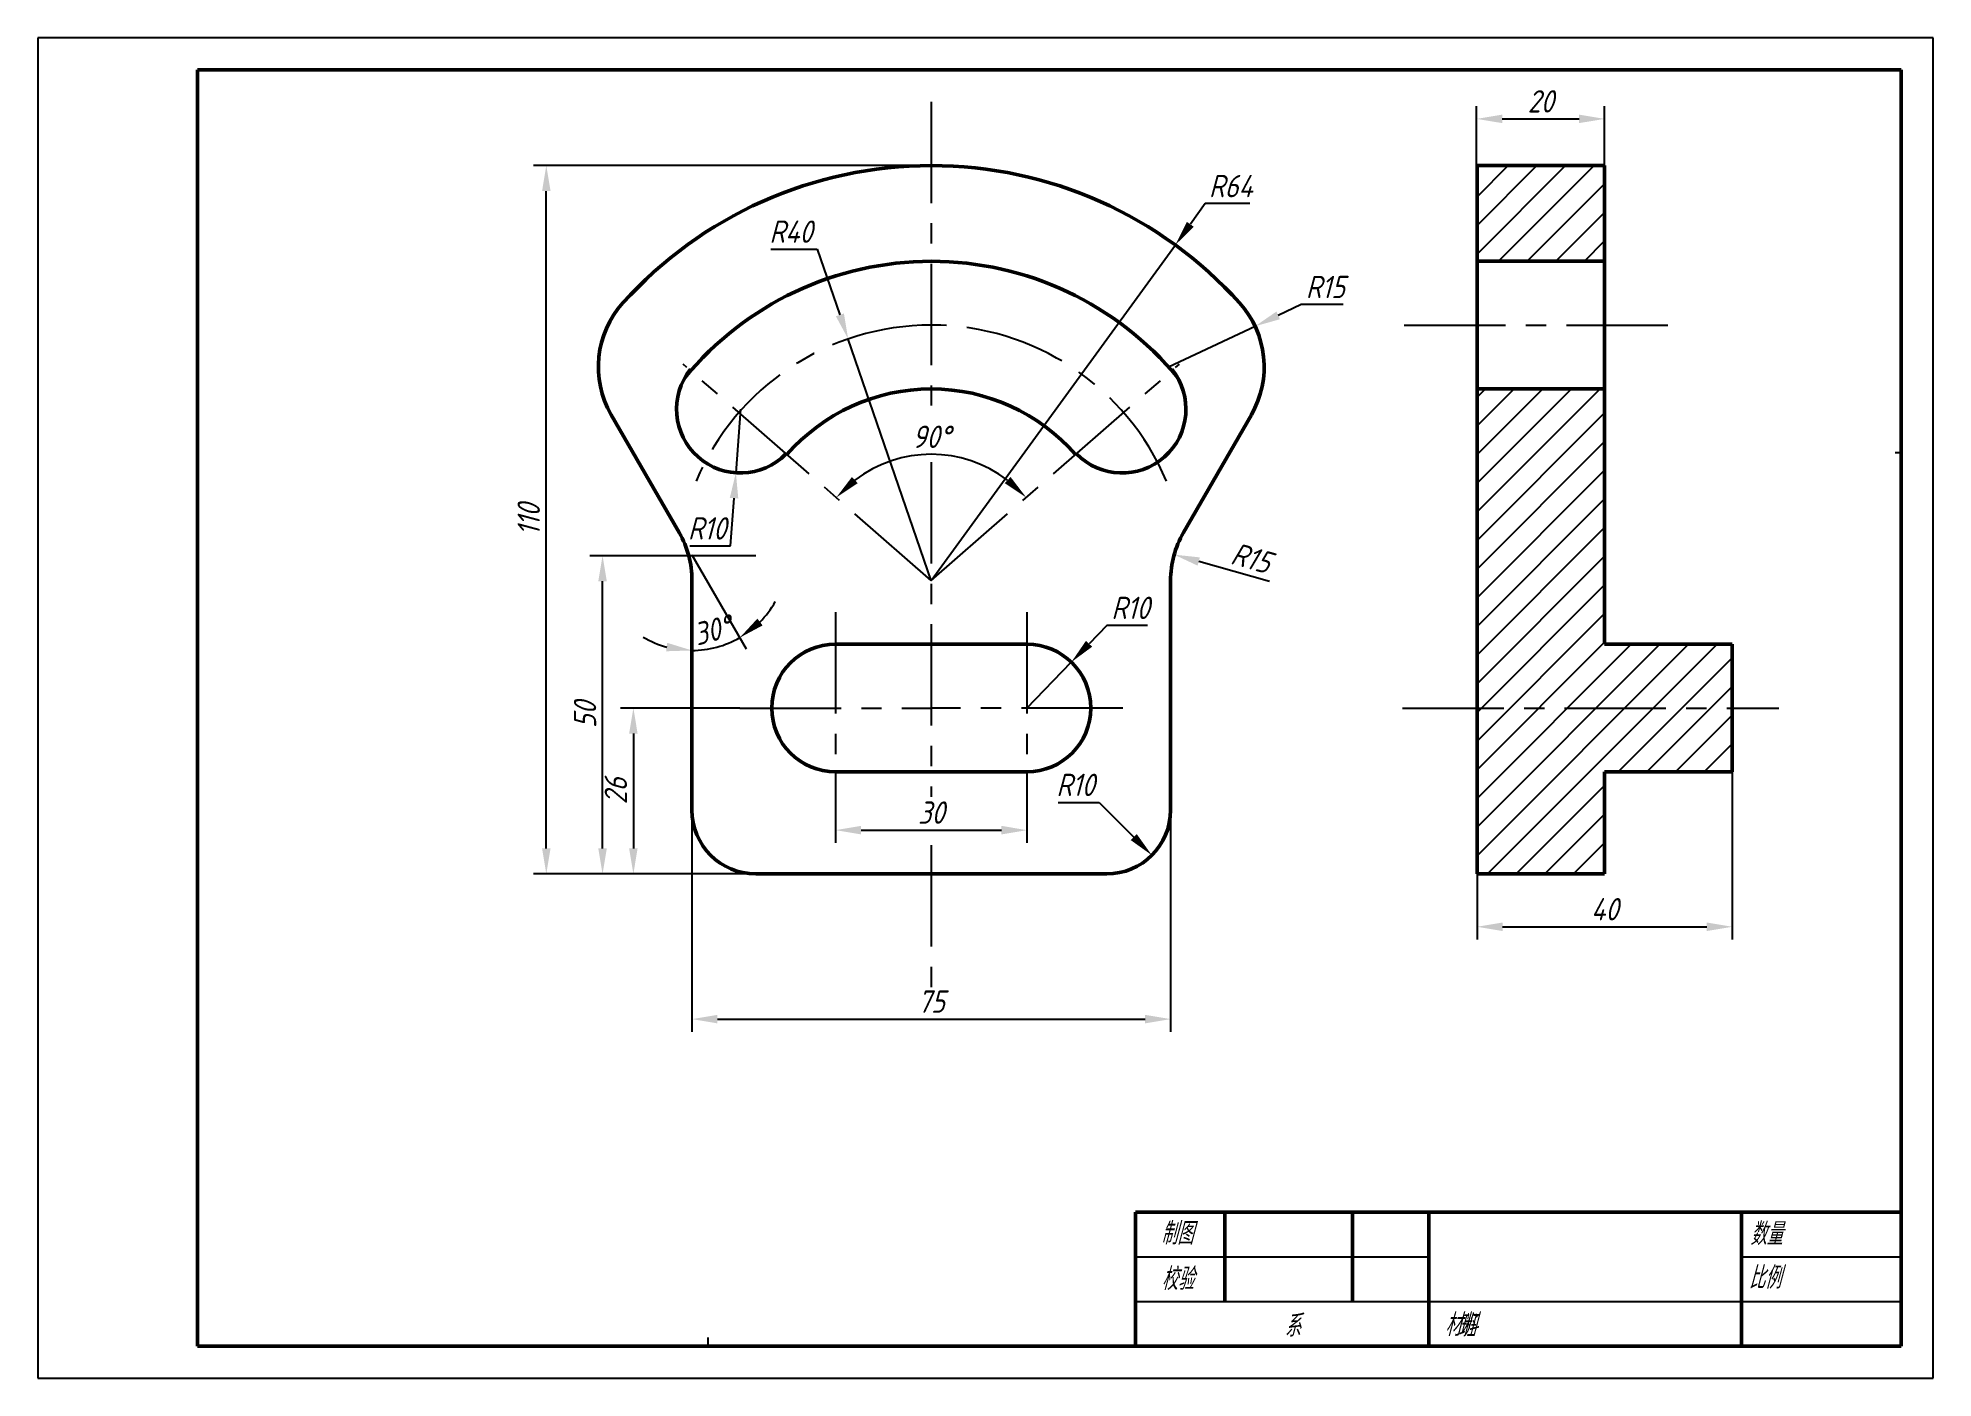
# Model space of a CAD drawing. Header units: millimetres. Extents: x 0 to 297, y 0 to 210.
import ezdxf
from ezdxf.enums import TextEntityAlignment as Align

# ---------------------------------------------------------------- set-up
doc = ezdxf.new("R2010")
doc.units = ezdxf.units.MM
doc.header["$LTSCALE"] = 0.5
doc.linetypes.add('CENTER', pattern=[50.8, 31.75, -6.35, 6.35, -6.35])
for name, color, linetype, lineweight in [('AM_5', 92, 'Continuous', 25), ('剖面线', 250, 'Continuous', 25), ('尺寸标注', 7, 'Continuous', 25), ('文字标注', 7, 'Continuous', 25), ('点画线', 250, 'CENTER', 25), ('粗实线', 7, 'Continuous', 50), ('细实线', 250, 'Continuous', 25)]:
    doc.layers.add(name, color=color, linetype=linetype, lineweight=lineweight)
doc.styles.add('国标汉字3.5', font='gbeitc.shx', dxfattribs={"height": 3.5, "bigfont": 'gbcbig.shx'})
doc.dimstyles.new('国标尺寸', dxfattribs={"dimtxt": 3.5, "dimasz": 4, "dimexe": 2, "dimexo": 0, "dimgap": 1, "dimtad": 1, "dimtoh": 1, "dimdec": 0, "dimdsep": 46, "dimtxsty": '国标汉字3.5', "dimcen": 3.5, "dimaunit": 1, "dimadec": 0, "dimazin": 1, "dimtfac": 1, "dimtdec": 0, "dimtmove": 0, "dimatfit": 3, "dimfxl": 0, "dimarcsym": 0})
doc.dimstyles.new('国标尺寸$0', dxfattribs={"dimtxt": 3.5, "dimasz": 4, "dimexe": 2, "dimexo": 0, "dimgap": 1, "dimtad": 1, "dimtoh": 1, "dimdec": 0, "dimdsep": 46, "dimtxsty": '国标汉字3.5', "dimcen": 3.5, "dimaunit": 1, "dimadec": 0, "dimazin": 1, "dimtfac": 1, "dimtdec": 0, "dimtmove": 0, "dimatfit": 3, "dimfxl": 0, "dimarcsym": 0})

# ---------------------------------------------------------------- blocks, each defined once
blk = doc.blocks.new('*D3')
at = {"layer": 'AM_5', "color": 0, "lineweight": -2, "transparency": 16777216}
for p, q in [((125, 95), (125, 83.86)), ((155, 95), (155, 83.86)), ((129, 85.86), (151, 85.86))]:
    blk.add_line(p, q, dxfattribs=at)
at = {"layer": 'AM_5', "color": 0, "transparency": 16777216}
for points in [[(129, 86.53), (129, 85.19), (125, 85.86)], [(151, 86.53), (151, 85.19), (155, 85.86)]]:
    blk.add_solid(points, dxfattribs=at)
at = {"layer": 'Defpoints', "color": 0, "transparency": 16777216}
for p in [(125, 95), (155, 95), (155, 85.86)]:
    blk.add_point(p, dxfattribs=at)
at = {"layer": 'AM_5', "color": 0, "transparency": 16777216, "insert": (140, 88.61), "char_height": 3.5, "attachment_point": 5, "style": '国标汉字3.5'}
blk.add_mtext('30', dxfattribs=at)
blk = doc.blocks.new('*D4')
at = {"layer": 'AM_5', "color": 0, "lineweight": -2, "transparency": 16777216}
for p, q in [((102.5, 89), (102.5, 54.25)), ((177.5, 89), (177.5, 54.25)), ((106.5, 56.25), (173.5, 56.25))]:
    blk.add_line(p, q, dxfattribs=at)
at = {"layer": 'AM_5', "color": 0, "transparency": 16777216}
for points in [[(106.5, 56.92), (106.5, 55.58), (102.5, 56.25)], [(173.5, 56.92), (173.5, 55.58), (177.5, 56.25)]]:
    blk.add_solid(points, dxfattribs=at)
at = {"layer": 'Defpoints', "color": 0, "transparency": 16777216}
for p in [(102.5, 89), (177.5, 89), (177.5, 56.25)]:
    blk.add_point(p, dxfattribs=at)
at = {"layer": 'AM_5', "color": 0, "transparency": 16777216, "insert": (140, 59), "char_height": 3.5, "attachment_point": 5, "style": '国标汉字3.5'}
blk.add_mtext('75', dxfattribs=at)
blk = doc.blocks.new('*D5')
at = {"layer": 'AM_5', "color": 0, "lineweight": -2, "transparency": 16777216}
for p, q in [((110, 105), (91.32, 105)), ((93.32, 101), (93.32, 83)), ((110, 79), (91.32, 79))]:
    blk.add_line(p, q, dxfattribs=at)
at = {"layer": 'AM_5', "color": 0, "transparency": 16777216}
for points in [[(92.65, 101), (93.98, 101), (93.32, 105)], [(92.65, 83), (93.98, 83), (93.32, 79)]]:
    blk.add_solid(points, dxfattribs=at)
at = {"layer": 'Defpoints', "color": 0, "transparency": 16777216}
for p in [(110, 105), (93.32, 79), (110, 79)]:
    blk.add_point(p, dxfattribs=at)
at = {"layer": 'AM_5', "color": 0, "transparency": 16777216, "insert": (90.57, 92), "char_height": 3.5, "attachment_point": 5, "rotation": 90, "style": '国标汉字3.5'}
blk.add_mtext('26', dxfattribs=at)
blk = doc.blocks.new('*D6')
at = {"layer": 'AM_5', "color": 0, "lineweight": -2, "transparency": 16777216}
for p, q in [((112.5, 128.86), (86.49, 128.86)), ((88.49, 83), (88.49, 124.86)), ((112.5, 79), (86.49, 79))]:
    blk.add_line(p, q, dxfattribs=at)
at = {"layer": 'AM_5', "color": 0, "transparency": 16777216}
for points in [[(87.82, 124.86), (89.16, 124.86), (88.49, 128.86)], [(87.82, 83), (89.16, 83), (88.49, 79)]]:
    blk.add_solid(points, dxfattribs=at)
at = {"layer": 'Defpoints', "color": 0, "transparency": 16777216}
for p in [(88.49, 128.86), (112.5, 128.86), (112.5, 79)]:
    blk.add_point(p, dxfattribs=at)
at = {"layer": 'AM_5', "color": 0, "transparency": 16777216, "insert": (85.74, 103.93), "char_height": 3.5, "attachment_point": 5, "rotation": 90, "style": '国标汉字3.5'}
blk.add_mtext('50', dxfattribs=at)
blk = doc.blocks.new('*D7')
at = {"layer": 'AM_5', "color": 0, "lineweight": -2, "transparency": 16777216}
for p, q in [((140, 190), (77.67, 190)), ((79.67, 83), (79.67, 186)), ((140, 79), (77.67, 79))]:
    blk.add_line(p, q, dxfattribs=at)
at = {"layer": 'AM_5', "color": 0, "transparency": 16777216}
for points in [[(79.01, 186), (80.34, 186), (79.67, 190)], [(79.01, 83), (80.34, 83), (79.67, 79)]]:
    blk.add_solid(points, dxfattribs=at)
at = {"layer": 'Defpoints', "color": 0, "transparency": 16777216}
for p in [(79.67, 190), (140, 190), (140, 79)]:
    blk.add_point(p, dxfattribs=at)
at = {"layer": 'AM_5', "color": 0, "transparency": 16777216, "insert": (76.92, 134.5), "char_height": 3.5, "attachment_point": 5, "rotation": 90, "style": '国标汉字3.5'}
blk.add_mtext('110', dxfattribs=at)
blk = doc.blocks.new('*D8')
at = {"layer": 'Defpoints', "color": 0, "transparency": 16777216}
for p in [(178.25, 177.56), (140, 125)]:
    blk.add_point(p, dxfattribs=at)
at = {"layer": '尺寸标注', "color": 0, "lineweight": -2, "transparency": 16777216}
for p, q in [((182.95, 184.03), (180.6, 180.79)), ((189.93, 184.03), (182.95, 184.03)), ((140, 125), (178.25, 177.56))]:
    blk.add_line(p, q, dxfattribs=at)
at = {"layer": '尺寸标注', "color": 0, "transparency": 16777216}
blk.add_solid([(180.06, 181.18), (181.14, 180.4), (178.25, 177.56)], dxfattribs=at)
at = {"layer": '尺寸标注', "color": 0, "transparency": 16777216, "insert": (186.94, 186.78), "char_height": 3.5, "attachment_point": 5, "style": '国标汉字3.5'}
blk.add_mtext('R64', dxfattribs=at)
blk = doc.blocks.new('*D9')
at = {"layer": 'Defpoints', "color": 0, "transparency": 16777216}
for p in [(126.98, 162.82), (140, 125)]:
    blk.add_point(p, dxfattribs=at)
at = {"layer": '尺寸标注', "color": 0, "lineweight": -2, "transparency": 16777216}
for p, q in [((114.87, 176.89), (122.14, 176.89)), ((122.14, 176.89), (125.68, 166.6)), ((140, 125), (126.98, 162.82))]:
    blk.add_line(p, q, dxfattribs=at)
at = {"layer": '尺寸标注', "color": 0, "transparency": 16777216}
blk.add_solid([(126.31, 166.82), (125.05, 166.39), (126.98, 162.82)], dxfattribs=at)
at = {"layer": '尺寸标注', "color": 0, "transparency": 16777216, "insert": (118, 179.64), "char_height": 3.5, "attachment_point": 5, "style": '国标汉字3.5'}
blk.add_mtext('R40', dxfattribs=at)
blk = doc.blocks.new('*D10')
at = {"layer": 'Defpoints', "color": 0, "transparency": 16777216}
for p in [(110.09, 151.83), (109.38, 141.86)]:
    blk.add_point(p, dxfattribs=at)
at = {"layer": '尺寸标注', "color": 0, "lineweight": -2, "transparency": 16777216}
for p, q in [((110.09, 151.83), (109.38, 141.86)), ((108.56, 130.39), (109.09, 137.87)), ((102.16, 130.39), (108.56, 130.39))]:
    blk.add_line(p, q, dxfattribs=at)
at = {"layer": '尺寸标注', "color": 0, "transparency": 16777216}
blk.add_solid([(108.43, 137.92), (109.76, 137.82), (109.38, 141.86)], dxfattribs=at)
at = {"layer": '尺寸标注', "color": 0, "transparency": 16777216, "insert": (104.86, 133.14), "char_height": 3.5, "attachment_point": 5, "style": '国标汉字3.5'}
blk.add_mtext('R10', dxfattribs=at)
blk = doc.blocks.new('*D11')
at = {"layer": 'Defpoints', "color": 0, "transparency": 16777216}
for p in [(190.75, 164.82), (177.17, 158.44)]:
    blk.add_point(p, dxfattribs=at)
at = {"layer": '尺寸标注', "color": 0, "lineweight": -2, "transparency": 16777216}
for p, q in [((197.99, 168.22), (194.37, 166.52)), ((204.53, 168.22), (197.99, 168.22)), ((177.17, 158.44), (190.75, 164.82))]:
    blk.add_line(p, q, dxfattribs=at)
at = {"layer": '尺寸标注', "color": 0, "transparency": 16777216}
blk.add_solid([(194.09, 167.12), (194.65, 165.92), (190.75, 164.82)], dxfattribs=at)
at = {"layer": '尺寸标注', "color": 0, "transparency": 16777216, "insert": (201.76, 170.97), "char_height": 3.5, "attachment_point": 5, "style": '国标汉字3.5'}
blk.add_mtext('R15', dxfattribs=at)
blk = doc.blocks.new('*D12')
at = {"layer": 'Defpoints', "color": 0, "transparency": 16777216}
for p in [(178.06, 129.03), (192.5, 124.98)]:
    blk.add_point(p, dxfattribs=at)
at = {"layer": '尺寸标注', "color": 0, "lineweight": -2, "transparency": 16777216}
blk.add_line((193.02, 124.83), (181.91, 127.95), dxfattribs=at)
at = {"layer": '尺寸标注', "color": 0, "transparency": 16777216}
blk.add_solid([(182.09, 128.6), (181.73, 127.31), (178.06, 129.03)], dxfattribs=at)
at = {"layer": '尺寸标注', "color": 0, "transparency": 16777216, "insert": (190.13, 128.5), "char_height": 3.5, "attachment_point": 5, "rotation": 344.3202, "style": '国标汉字3.5'}
blk.add_mtext('R15', dxfattribs=at)
blk = doc.blocks.new('*D13')
at = {"layer": 'Defpoints', "color": 0, "transparency": 16777216}
for p in [(167.5, 89), (174.57, 81.93)]:
    blk.add_point(p, dxfattribs=at)
at = {"layer": '尺寸标注', "color": 0, "lineweight": -2, "transparency": 16777216}
for p, q in [((159.9, 90.2), (166.3, 90.2)), ((166.3, 90.2), (171.74, 84.76))]:
    blk.add_line(p, q, dxfattribs=at)
at = {"layer": '尺寸标注', "color": 0, "transparency": 16777216}
blk.add_solid([(172.21, 85.23), (171.27, 84.29), (174.57, 81.93)], dxfattribs=at)
at = {"layer": '尺寸标注', "color": 0, "transparency": 16777216, "insert": (162.6, 92.95), "char_height": 3.5, "attachment_point": 5, "style": '国标汉字3.5'}
blk.add_mtext('R10', dxfattribs=at)
blk = doc.blocks.new('*D14')
at = {"layer": 'Defpoints', "color": 0, "transparency": 16777216}
for p in [(161.95, 112.19), (155, 105)]:
    blk.add_point(p, dxfattribs=at)
at = {"layer": '尺寸标注', "color": 0, "lineweight": -2, "transparency": 16777216}
for p, q in [((167.51, 117.94), (164.73, 115.06)), ((173.91, 117.94), (167.51, 117.94)), ((155, 105), (161.95, 112.19))]:
    blk.add_line(p, q, dxfattribs=at)
at = {"layer": '尺寸标注', "color": 0, "transparency": 16777216}
blk.add_solid([(164.25, 115.53), (165.21, 114.6), (161.95, 112.19)], dxfattribs=at)
at = {"layer": '尺寸标注', "color": 0, "transparency": 16777216, "insert": (171.21, 120.69), "char_height": 3.5, "attachment_point": 5, "style": '国标汉字3.5'}
blk.add_mtext('R10', dxfattribs=at)
blk = doc.blocks.new('*D17')
at = {"layer": 'Defpoints', "color": 0, "transparency": 16777216}
for p in [(101.11, 158.89), (178.89, 158.89), (145.55, 143.96), (140, 125), (140, 125)]:
    blk.add_point(p, dxfattribs=at)
at = {"layer": '尺寸标注', "color": 0, "lineweight": -2, "transparency": 16777216}
blk.add_arc((140, 125), 19.75, 52.6915, 127.3085, dxfattribs=at)
at = {"layer": '尺寸标注', "color": 0, "transparency": 16777216}
for points in [[(128.48, 140.23), (127.57, 141.2), (125.11, 137.98)], [(152.43, 141.2), (151.52, 140.23), (154.89, 137.98)]]:
    blk.add_solid(points, dxfattribs=at)
at = {"layer": '尺寸标注', "color": 0, "transparency": 16777216, "insert": (140, 147.5), "char_height": 3.5, "attachment_point": 5, "style": '国标汉字3.5'}
blk.add_mtext('90°', dxfattribs=at)
blk = doc.blocks.new('*D18')
at = {"layer": 'Defpoints', "color": 0, "transparency": 16777216}
for p in [(89.83, 150.94), (100.49, 132.48), (102.5, 124.98), (105.1, 114.24), (102.5, 89)]:
    blk.add_point(p, dxfattribs=at)
at = {"layer": '尺寸标注', "color": 0, "lineweight": -2, "transparency": 16777216}
blk.add_line((102.5, 129), (110.99, 114.29), dxfattribs=at)
for start, end in [(315.3404, 330.6808), (239.3192, 254.6596), (270, 300)]:
    blk.add_arc((102.5, 129), 14.98, start, end, dxfattribs=at)
at = {"layer": '尺寸标注', "color": 0, "transparency": 16777216}
for points in [[(113.57, 117.94), (112.75, 119), (109.99, 116.02)], [(98.62, 115.21), (98.45, 113.89), (102.5, 114.02)]]:
    blk.add_solid(points, dxfattribs=at)
at = {"layer": '尺寸标注', "color": 0, "transparency": 16777216, "insert": (105.67, 117.18), "char_height": 3.5, "attachment_point": 5, "rotation": 15, "style": '国标汉字3.5'}
blk.add_mtext('30°', dxfattribs=at)
blk = doc.blocks.new('*D19')
at = {"layer": 'AM_5', "color": 0, "lineweight": -2, "transparency": 16777216}
for p, q in [((225.47, 190), (225.47, 199.31)), ((245.53, 190), (245.53, 199.31)), ((229.47, 197.31), (241.53, 197.31))]:
    blk.add_line(p, q, dxfattribs=at)
at = {"layer": 'AM_5', "color": 0, "transparency": 16777216}
for points in [[(229.47, 197.98), (229.47, 196.65), (225.47, 197.31)], [(241.53, 197.98), (241.53, 196.65), (245.53, 197.31)]]:
    blk.add_solid(points, dxfattribs=at)
at = {"layer": 'Defpoints', "color": 0, "transparency": 16777216}
for p in [(245.53, 197.31), (225.47, 190), (245.53, 190)]:
    blk.add_point(p, dxfattribs=at)
at = {"layer": 'AM_5', "color": 0, "transparency": 16777216, "insert": (235.5, 200.06), "char_height": 3.5, "attachment_point": 5, "style": '国标汉字3.5'}
blk.add_mtext('20', dxfattribs=at)
blk = doc.blocks.new('*D20')
at = {"layer": 'AM_5', "color": 0, "lineweight": -2, "transparency": 16777216}
for p, q in [((225.53, 95), (225.53, 68.72)), ((265.53, 95), (265.53, 68.72)), ((229.53, 70.72), (261.53, 70.72))]:
    blk.add_line(p, q, dxfattribs=at)
at = {"layer": 'AM_5', "color": 0, "transparency": 16777216}
for points in [[(229.53, 71.39), (229.53, 70.05), (225.53, 70.72)], [(261.53, 71.39), (261.53, 70.05), (265.53, 70.72)]]:
    blk.add_solid(points, dxfattribs=at)
at = {"layer": 'Defpoints', "color": 0, "transparency": 16777216}
for p in [(225.53, 95), (265.53, 95), (265.53, 70.72)]:
    blk.add_point(p, dxfattribs=at)
at = {"layer": 'AM_5', "color": 0, "transparency": 16777216, "insert": (245.53, 73.47), "char_height": 3.5, "attachment_point": 5, "style": '国标汉字3.5'}
blk.add_mtext('40', dxfattribs=at)

msp = doc.modelspace()

# ---------------------------------------------------------------- hatches: boundary and pattern name
at = {"layer": '剖面线'}
h = msp.add_hatch(dxfattribs=at)
h.set_pattern_fill('ANSI31', color=3)
h.paths.add_polyline_path([(245.53, 190), (225.53, 190), (225.53, 175), (245.53, 175)])
h.paths.add_polyline_path([(245.53, 155), (225.53, 155), (225.53, 105), (265.53, 105), (265.53, 115), (245.53, 115)])
h.paths.add_polyline_path([(245.53, 95), (265.53, 95), (265.53, 105), (225.53, 105), (225.53, 79), (245.53, 79)])

# ---------------------------------------------------------------- linework, layer by layer
at = {"layer": '点画线'}
for p, q in [((25, 205), (25, 5)), ((25.2, 145), (25, 145)), ((292, 145), (291.07, 145)), ((105, 6.38), (105, 5)), ((105, 5.27), (105, 5))]:
    msp.add_line(p, q, dxfattribs=at)
at = {"layer": '点画线', "color": 1}
for p, q in [((140, 200), (140, 152.22)), ((214.13, 165), (256.46, 165)), ((140, 125), (101.11, 158.89)), ((140, 125), (178.89, 158.89)), ((140, 143.52), (140, 91.09)), ((125, 120), (125, 90)), ((155, 120), (155, 90)), ((110, 105), (140, 105)), ((170, 105), (140, 105)), ((213.86, 105), (272.85, 105)), ((140, 83.49), (140, 60))]:
    msp.add_line(p, q, dxfattribs=at)
at = {"layer": '点画线', "color": 1, "linetype": 'CENTER'}
msp.add_line((155, 120), (155, 90), dxfattribs=at)
at = {"layer": '点画线', "color": 1}
for start, end in [(90, 157.1278), (22.8722, 90)]:
    msp.add_arc((140, 125), 40, start, end, dxfattribs=at)
at = {"layer": '粗实线'}
for p, q in [((292, 205), (25, 205)), ((25, 205), (25, 5)), ((292, 5), (292, 205)), ((172, 5), (172, 26)), ((172, 26), (292, 26)), ((186, 12), (186, 26)), ((206, 12), (206, 26)), ((218, 5), (218, 26)), ((267, 5), (267, 26)), ((25, 5), (292, 5))]:
    msp.add_line(p, q, dxfattribs=at)
at = {"layer": '粗实线', "color": 0, "linetype": 'ByBlock'}
for p, q in [((245.53, 190), (225.53, 190)), ((225.53, 190), (225.53, 79)), ((245.53, 115), (245.53, 190)), ((225.53, 175), (245.53, 175)), ((225.53, 155), (245.53, 155)), ((100.49, 132.48), (89.83, 150.94)), ((179.51, 132.48), (190.17, 150.94)), ((102.5, 124.98), (102.5, 89)), ((177.5, 124.98), (177.5, 89)), ((125, 115), (140, 115)), ((155, 115), (140, 115)), ((245.53, 115), (265.53, 115)), ((265.53, 115), (265.53, 95)), ((125, 95), (140, 95)), ((155, 95), (140, 95)), ((245.53, 79), (245.53, 95)), ((265.53, 95), (245.53, 95)), ((112.5, 79), (140, 79)), ((167.5, 79), (140, 79)), ((225.53, 79), (245.53, 79))]:
    msp.add_line(p, q, dxfattribs=at)
for centre, radius, start, end in [((140, 125), 65, 90, 138.0302), ((140, 125), 65, 41.9698, 90), ((140, 125), 50, 90, 140.5085), ((140, 125), 50, 39.4915, 90), ((102.83, 158.44), 15, 138.0302, 210), ((177.17, 158.44), 15, 330, 41.9698), ((110.09, 151.83), 10, 141.2797, 315.586), ((169.91, 151.83), 10, 224.414, 38.7203), ((140, 125), 30, 90, 138.93), ((140, 125), 30, 41.07, 90), ((87.5, 124.98), 15, 0, 30), ((192.5, 124.98), 15, 150, 180), ((125, 105), 10, 90, 270), ((155, 105), 10, 270, 90), ((112.5, 89), 10, 180, 270), ((167.5, 89), 10, 270, 0)]:
    msp.add_arc(centre, radius, start, end, dxfattribs=at)
at = {"layer": '细实线'}
for p, q in [((297, 210), (0, 210)), ((0, 210), (0, 0)), ((297, 0), (297, 210)), ((172, 19), (218, 19)), ((267, 19), (292, 19)), ((172, 12), (292, 12)), ((0, 0), (297, 0))]:
    msp.add_line(p, q, dxfattribs=at)

# ---------------------------------------------------------------- texts
at = {"layer": '文字标注', "style": '国标汉字3.5'}
msp.add_text('制图', height=3.5, dxfattribs=at).set_placement((178.52, 20.93), align=Align.CENTER)
for s, p in [('数量', (268.34, 20.85)), ('比例', (268.1, 14)), ('系             班', (195.35, 6.46)), ('材料', (220.51, 6.61))]:
    msp.add_text(s, height=3.5, dxfattribs=at).set_placement(p)
msp.add_text('校验', height=3.5, dxfattribs=at).set_placement((178.59, 15.74), align=Align.MIDDLE)

# ---------------------------------------------------------------- dimensions: what is measured, and where the dimension line sits
at = {"layer": 'AM_5', "color": 0}
for base, p1, p2, angle, picture, middle in [((245.53, 197.31), (225.47, 190), (245.53, 190), 0, '*D19', (235.5, 200.06)), ((88.49, 128.86), (112.5, 79), (112.5, 128.86), 90, '*D6', (85.74, 103.93)), ((155, 85.86), (125, 95), (155, 95), 0, '*D3', (140, 88.61)), ((177.5, 56.25), (102.5, 89), (177.5, 89), 0, '*D4', (140, 59))]:
    dim = msp.add_linear_dim(base=base, p1=p1, p2=p2, angle=angle, dimstyle='国标尺寸$0', override={"dimpost": ''}, dxfattribs=at)
    dim.commit()
    dim.dimension.update_dxf_attribs({"geometry": picture, "text_midpoint": middle})
dim = msp.add_linear_dim(base=(79.67, 190), p1=(140, 79), p2=(140, 190), angle=90, text='110', dimstyle='国标尺寸$0', override={"dimpost": ''}, dxfattribs=at)
dim.commit()
dim.dimension.update_dxf_attribs({"geometry": '*D7', "text_midpoint": (76.92, 134.5)})
dim = msp.add_linear_dim(base=(93.32, 79), p1=(110, 105), p2=(110, 79), angle=90, dimstyle='国标尺寸$0', dxfattribs=at)
dim.commit()
dim.dimension.update_dxf_attribs({"geometry": '*D5', "text_midpoint": (93.32, 92), "dimtype": 160})
dim = msp.add_linear_dim(base=(265.53, 70.72), p1=(225.53, 95), p2=(265.53, 95), angle=0, dimstyle='国标尺寸$0', dxfattribs=at)
dim.commit()
dim.dimension.update_dxf_attribs({"geometry": '*D20', "text_midpoint": (245.53, 73.47)})
at = {"layer": '尺寸标注'}
dim = msp.add_radius_dim(center=(140, 125), mpoint=(178.25, 177.56), text='R64', dimstyle='国标尺寸', override={"dimpost": ''}, dxfattribs=at)
dim.commit()
dim.dimension.update_dxf_attribs({"geometry": '*D8', "text_midpoint": (186.94, 186.78)})
for center, mpoint, picture, middle in [((140, 125), (126.98, 162.82), '*D9', (118, 176.89)), ((192.5, 124.98), (178.06, 129.03), '*D12', (189.39, 125.85)), ((167.5, 89), (174.57, 81.93), '*D13', (162.6, 90.2))]:
    dim = msp.add_radius_dim(center=center, mpoint=mpoint, dimstyle='国标尺寸', dxfattribs=at)
    dim.commit()
    dim.dimension.update_dxf_attribs({"geometry": picture, "text_midpoint": middle, "dimtype": 164})
for center, mpoint, picture, middle in [((177.17, 158.44), (190.75, 164.82), '*D11', (201.76, 170.97)), ((110.09, 151.83), (109.38, 141.86), '*D10', (104.86, 133.14)), ((155, 105), (161.95, 112.19), '*D14', (171.21, 120.69))]:
    dim = msp.add_radius_dim(center=center, mpoint=mpoint, dimstyle='国标尺寸', dxfattribs=at)
    dim.commit()
    dim.dimension.update_dxf_attribs({"geometry": picture, "text_midpoint": middle})
dim = msp.add_angular_dim_2l(base=(145.55, 143.96), line1=((140, 125), (178.89, 158.89)), line2=((140, 125), (101.11, 158.89)), text='90°', dimstyle='国标尺寸', override={"dimpost": ''}, dxfattribs=at)
dim.commit()
dim.dimension.update_dxf_attribs({"geometry": '*D17', "text_midpoint": (140, 147.5)})
dim = msp.add_angular_dim_2l(base=(105.1, 114.24), line1=((102.5, 124.98), (102.5, 89)), line2=((100.49, 132.48), (89.83, 150.94)), dimstyle='国标尺寸', dxfattribs=at)
dim.commit()
dim.dimension.update_dxf_attribs({"geometry": '*D18', "text_midpoint": (105.67, 117.18)})

doc.saveas('drawing.dxf')
